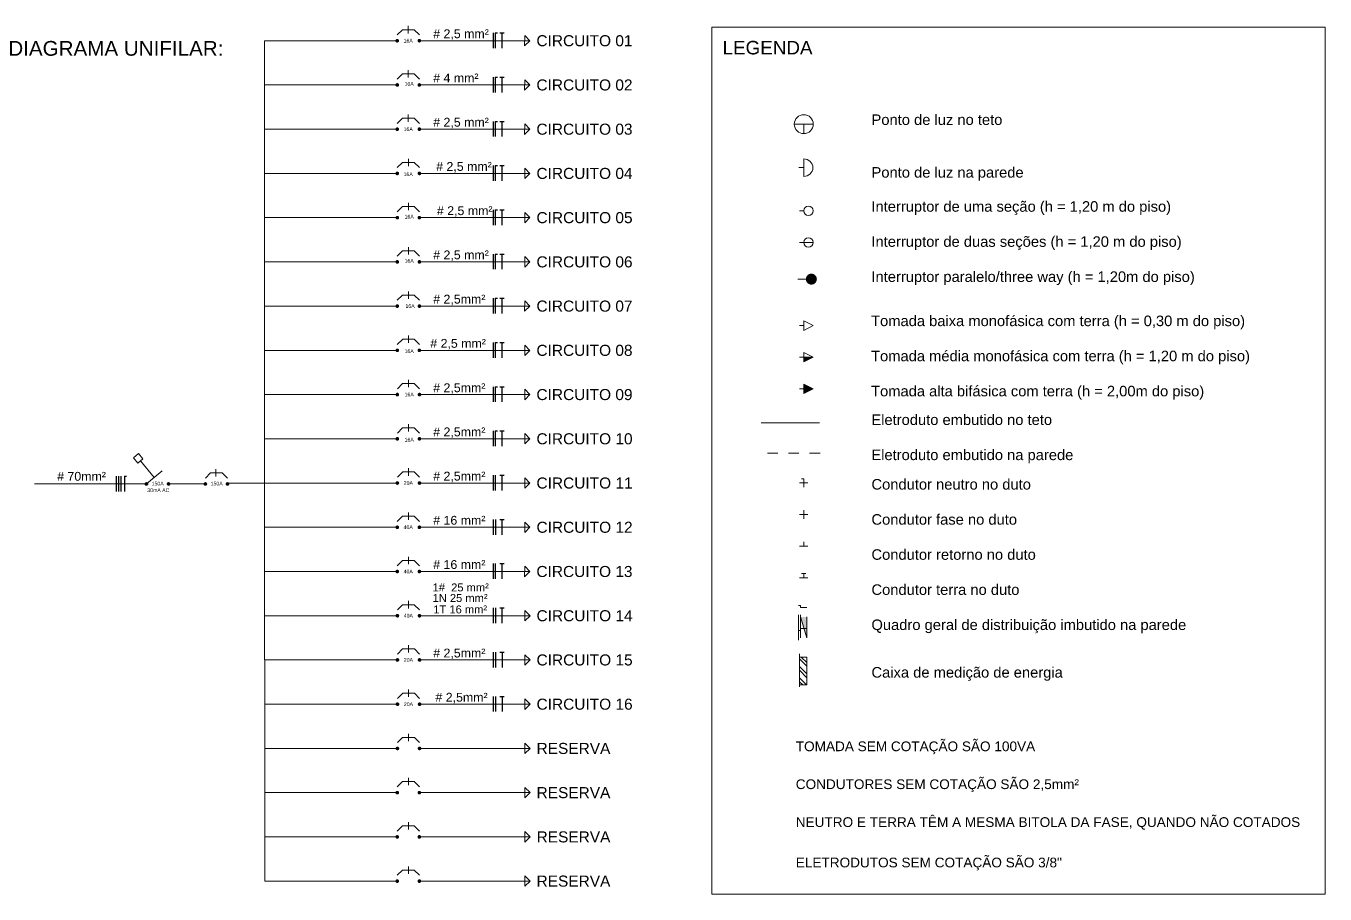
# Model space of a CAD drawing. Header units: millimetres. Extents: x 2082 to 2109.3, y 1288.2 to 1299.8.
# Drawn here: x 2096.99 to 2109.33, y 1289.94 to 1298.18 of the extents above; entities that cross this region are included whole.
import ezdxf

# ---------------------------------------------------------------- set-up
doc = ezdxf.new("R2010")
doc.units = ezdxf.units.MM
doc.header["$LTSCALE"] = 0.009
doc.linetypes.add('Parede', pattern=[30, 12, -18])
doc.layers.get('0').update_dxf_attribs({"color": 255, "lineweight": 5})
doc.layers.add('FiaçãoUnifilar', color=30, linetype='Continuous', lineweight=30)
doc.layers.add('Legenda', color=253, linetype='Continuous')
doc.styles.add('ROMANC', font='Arial')
doc.styles.get("Standard").update_dxf_attribs({"font": 'Arial'})

msp = doc.modelspace()

# ---------------------------------------------------------------- hatches: boundary and pattern name
at = {"layer": 'Legenda', "lineweight": 0}
for points in [[(2104.501677, 1295.775537), (2104.501146, 1295.782961), (2104.499564, 1295.790234), (2104.496963, 1295.797208), (2104.493395, 1295.803741), (2104.488935, 1295.809699), (2104.483672, 1295.814962), (2104.477713, 1295.819423), (2104.471181, 1295.82299), (2104.464207, 1295.825591), (2104.456934, 1295.827173), (2104.449509, 1295.827704), (2104.442085, 1295.827173), (2104.434812, 1295.825591), (2104.427838, 1295.82299), (2104.421306, 1295.819423), (2104.415347, 1295.814962), (2104.410084, 1295.809699), (2104.405624, 1295.803741), (2104.402056, 1295.797208), (2104.399455, 1295.790234), (2104.397873, 1295.782961), (2104.397342, 1295.775537), (2104.397873, 1295.768113), (2104.399455, 1295.76084), (2104.402056, 1295.753866), (2104.405624, 1295.747333), (2104.410084, 1295.741374), (2104.415347, 1295.736111), (2104.421306, 1295.731651), (2104.427838, 1295.728084), (2104.434812, 1295.725483), (2104.442085, 1295.7239), (2104.449509, 1295.723369), (2104.456934, 1295.7239), (2104.464207, 1295.725483), (2104.471181, 1295.728084), (2104.477713, 1295.731651), (2104.483672, 1295.736111), (2104.488935, 1295.741374), (2104.493395, 1295.747333), (2104.496963, 1295.753866), (2104.499564, 1295.76084), (2104.501146, 1295.768113)], [(2104.467006, 1295.034221), (2104.377006, 1295.034221), (2104.377006, 1294.989221)], [(2104.377006, 1294.734221), (2104.467006, 1294.734221), (2104.377006, 1294.779221)], [(2104.377006, 1294.734221), (2104.377006, 1294.689221), (2104.467006, 1294.734221)], [(2104.406695, 1292.567966), (2104.347319, 1292.567966), (2104.406695, 1292.367966)]]:
    msp.add_hatch(color=7, dxfattribs=at).paths.add_polyline_path(points)

# ---------------------------------------------------------------- linework, layer by layer
at = {"linetype": 'Continuous'}
for p, q in [((2100.516404, 1298.094462), (2100.565986, 1298.143875)), ((2100.677259, 1298.14431), (2100.565986, 1298.14431)), ((2100.621623, 1298.14431), (2100.621623, 1298.17931)), ((2100.621623, 1298.14431), (2100.621623, 1298.10931)), ((2100.726404, 1298.094462), (2100.677259, 1298.14431)), ((2099.256404, 1298.03931), (2099.256404, 1297.61931)), ((2099.256404, 1298.03931), (2099.606404, 1298.03931)), ((2100.34305, 1298.03931), (2099.606404, 1298.03931)), ((2100.516404, 1298.03931), (2100.166404, 1298.03931)), ((2100.726404, 1298.03931), (2101.426404, 1298.03931)), ((2101.426404, 1298.03931), (2101.776404, 1298.03931)), ((2101.726539, 1297.990183), (2101.727276, 1298.089175)), ((2101.776404, 1298.03931), (2101.726539, 1297.990183)), ((2101.776404, 1298.03931), (2101.727276, 1298.089175)), ((2100.621749, 1297.72431), (2100.621749, 1297.75931)), ((2099.256531, 1297.61931), (2099.256531, 1297.19931)), ((2099.256531, 1297.61931), (2100.166531, 1297.61931)), ((2100.516531, 1297.61931), (2100.166531, 1297.61931)), ((2100.516531, 1297.674462), (2100.566113, 1297.723875)), ((2100.677386, 1297.72431), (2100.566113, 1297.72431)), ((2100.621749, 1297.72431), (2100.621749, 1297.68931)), ((2100.726531, 1297.674462), (2100.677386, 1297.72431)), ((2100.726531, 1297.61931), (2101.426531, 1297.61931)), ((2101.426531, 1297.61931), (2101.776531, 1297.61931)), ((2101.726666, 1297.570183), (2101.727403, 1297.669175)), ((2101.776531, 1297.61931), (2101.726666, 1297.570183)), ((2101.776531, 1297.61931), (2101.727403, 1297.669175)), ((2100.516531, 1297.254462), (2100.566113, 1297.303875)), ((2100.677386, 1297.30431), (2100.566113, 1297.30431)), ((2100.621749, 1297.30431), (2100.621749, 1297.33931)), ((2100.621749, 1297.30431), (2100.621749, 1297.26931)), ((2100.726531, 1297.254462), (2100.677386, 1297.30431)), ((2101.726666, 1297.150183), (2101.727403, 1297.249175)), ((2101.776531, 1297.19931), (2101.727403, 1297.249175)), ((2099.256531, 1297.19931), (2100.166531, 1297.19931)), ((2099.256657, 1297.19931), (2099.256657, 1296.77931)), ((2100.516531, 1297.19931), (2100.166531, 1297.19931)), ((2100.726531, 1297.19931), (2101.426531, 1297.19931)), ((2101.426531, 1297.19931), (2101.776531, 1297.19931)), ((2101.776531, 1297.19931), (2101.726666, 1297.150183)), ((2100.516784, 1296.834462), (2100.566366, 1296.883875)), ((2100.677639, 1296.88431), (2100.566366, 1296.88431)), ((2100.622003, 1296.88431), (2100.622003, 1296.91931)), ((2100.622003, 1296.88431), (2100.622003, 1296.84931)), ((2100.726784, 1296.834462), (2100.677639, 1296.88431)), ((2099.256784, 1296.77931), (2099.256784, 1296.35931)), ((2099.256784, 1296.77931), (2100.166784, 1296.77931)), ((2100.516784, 1296.77931), (2100.166784, 1296.77931)), ((2100.726784, 1296.77931), (2101.426784, 1296.77931)), ((2101.426784, 1296.77931), (2101.776784, 1296.77931)), ((2101.726919, 1296.730183), (2101.727656, 1296.829175)), ((2101.776784, 1296.77931), (2101.726919, 1296.730183)), ((2101.776784, 1296.77931), (2101.727656, 1296.829175)), ((2100.51691, 1296.414462), (2100.566493, 1296.463875)), ((2100.677766, 1296.46431), (2100.566493, 1296.46431)), ((2100.622129, 1296.46431), (2100.622129, 1296.49931)), ((2100.622129, 1296.46431), (2100.622129, 1296.42931)), ((2100.72691, 1296.414462), (2100.677766, 1296.46431)), ((2101.727046, 1296.310183), (2101.727783, 1296.409175)), ((2101.77691, 1296.35931), (2101.727783, 1296.409175)), ((2099.25691, 1296.35931), (2099.25691, 1295.93931)), ((2099.25691, 1296.35931), (2100.24505, 1296.35931)), ((2100.51691, 1296.35931), (2100.16691, 1296.35931)), ((2100.72691, 1296.35931), (2101.42691, 1296.35931)), ((2101.42691, 1296.35931), (2101.77691, 1296.35931)), ((2101.77691, 1296.35931), (2101.727046, 1296.310183)), ((2100.51691, 1295.994462), (2100.566493, 1296.043875)), ((2100.677766, 1296.04431), (2100.566493, 1296.04431)), ((2100.622129, 1296.04431), (2100.622129, 1296.07931)), ((2100.622129, 1296.04431), (2100.622129, 1296.00931)), ((2100.72691, 1295.994462), (2100.677766, 1296.04431)), ((2099.256404, 1295.93931), (2099.256404, 1295.51931)), ((2099.25691, 1295.93931), (2100.16691, 1295.93931)), ((2100.51691, 1295.93931), (2100.16691, 1295.93931)), ((2100.72691, 1295.93931), (2101.42691, 1295.93931)), ((2101.42691, 1295.93931), (2101.77691, 1295.93931)), ((2101.727046, 1295.890183), (2101.727783, 1295.989175)), ((2101.77691, 1295.93931), (2101.727046, 1295.890183)), ((2101.77691, 1295.93931), (2101.727783, 1295.989175)), ((2100.622129, 1295.62431), (2100.622129, 1295.65931)), ((2099.256531, 1295.51931), (2099.256531, 1295.09931)), ((2099.25691, 1295.51931), (2100.23105, 1295.51931)), ((2100.51691, 1295.51931), (2100.16691, 1295.51931)), ((2100.51691, 1295.574462), (2100.566493, 1295.623875)), ((2100.677766, 1295.62431), (2100.566493, 1295.62431)), ((2100.622129, 1295.62431), (2100.622129, 1295.58931)), ((2100.72691, 1295.574462), (2100.677766, 1295.62431)), ((2100.72691, 1295.51931), (2101.42691, 1295.51931)), ((2101.426531, 1295.51931), (2101.776531, 1295.51931)), ((2101.726666, 1295.470183), (2101.727403, 1295.569175)), ((2101.776531, 1295.51931), (2101.726666, 1295.470183)), ((2101.776531, 1295.51931), (2101.727403, 1295.569175)), ((2100.51691, 1295.154462), (2100.566493, 1295.203875)), ((2100.677766, 1295.20431), (2100.566493, 1295.20431)), ((2100.622129, 1295.20431), (2100.622129, 1295.23931)), ((2100.622129, 1295.20431), (2100.622129, 1295.16931)), ((2100.72691, 1295.154462), (2100.677766, 1295.20431)), ((2101.726793, 1295.050183), (2101.727529, 1295.149175)), ((2101.776657, 1295.09931), (2101.727529, 1295.149175)), ((2099.256657, 1295.09931), (2099.256657, 1294.67931)), ((2099.25691, 1295.09931), (2099.60691, 1295.09931)), ((2099.25691, 1295.09931), (2100.23105, 1295.09931)), ((2100.51691, 1295.09931), (2100.16691, 1295.09931)), ((2100.72691, 1295.09931), (2101.42691, 1295.09931)), ((2101.426657, 1295.09931), (2101.776657, 1295.09931)), ((2101.776657, 1295.09931), (2101.726793, 1295.050183)), ((2100.517417, 1294.734462), (2100.566999, 1294.783875)), ((2100.678272, 1294.78431), (2100.566999, 1294.78431)), ((2100.622636, 1294.78431), (2100.622636, 1294.81931)), ((2100.622636, 1294.78431), (2100.622636, 1294.74931)), ((2100.727417, 1294.734462), (2100.678272, 1294.78431)), ((2099.256784, 1294.67931), (2099.256784, 1294.25931)), ((2099.25691, 1294.67931), (2099.60691, 1294.67931)), ((2099.257417, 1294.67931), (2100.231556, 1294.67931)), ((2100.517417, 1294.67931), (2100.167417, 1294.67931)), ((2100.727417, 1294.67931), (2101.427417, 1294.67931)), ((2101.426657, 1294.67931), (2101.776657, 1294.67931)), ((2101.726793, 1294.630183), (2101.727529, 1294.729175)), ((2101.776657, 1294.67931), (2101.726793, 1294.630183)), ((2101.776657, 1294.67931), (2101.727529, 1294.729175)), ((2100.517417, 1294.314462), (2100.566999, 1294.363875)), ((2100.678272, 1294.36431), (2100.566999, 1294.36431)), ((2100.622636, 1294.36431), (2100.622636, 1294.39931)), ((2100.622636, 1294.36431), (2100.622636, 1294.32931)), ((2100.727417, 1294.314462), (2100.678272, 1294.36431)), ((2101.727046, 1294.210183), (2101.727783, 1294.309175)), ((2101.77691, 1294.25931), (2101.727783, 1294.309175)), ((2099.25691, 1294.25931), (2099.25691, 1293.83931)), ((2099.25691, 1294.25931), (2099.60691, 1294.25931)), ((2099.257417, 1294.25931), (2100.231556, 1294.25931)), ((2100.517417, 1294.25931), (2100.167417, 1294.25931)), ((2100.727417, 1294.25931), (2101.427417, 1294.25931)), ((2101.42691, 1294.25931), (2101.77691, 1294.25931)), ((2101.77691, 1294.25931), (2101.727046, 1294.210183)), ((2098.694512, 1293.885712), (2098.744094, 1293.935125)), ((2098.855367, 1293.93556), (2098.744094, 1293.93556)), ((2098.793651, 1293.93556), (2098.793651, 1293.97056)), ((2098.793651, 1293.93556), (2098.793651, 1293.90056)), ((2098.904512, 1293.885712), (2098.855367, 1293.93556)), ((2100.517923, 1293.894462), (2100.567506, 1293.943875)), ((2100.678779, 1293.94431), (2100.567506, 1293.94431)), ((2100.623142, 1293.94431), (2100.623142, 1293.97931)), ((2100.623142, 1293.94431), (2100.623142, 1293.90931)), ((2100.727923, 1293.894462), (2100.678779, 1293.94431)), ((2098.134512, 1293.83056), (2097.071651, 1293.83056)), ((2098.694512, 1293.83056), (2098.344512, 1293.83056)), ((2098.904512, 1293.83931), (2099.32105, 1293.83931)), ((2099.257037, 1293.83931), (2099.257037, 1293.41931)), ((2099.607037, 1293.83931), (2099.257037, 1293.83931)), ((2099.257923, 1293.83931), (2100.232063, 1293.83931)), ((2100.517923, 1293.83931), (2100.167923, 1293.83931)), ((2100.727923, 1293.83931), (2101.427923, 1293.83931)), ((2101.427037, 1293.83931), (2101.777037, 1293.83931)), ((2101.727172, 1293.790183), (2101.727909, 1293.889175)), ((2101.777037, 1293.83931), (2101.727172, 1293.790183)), ((2101.777037, 1293.83931), (2101.727909, 1293.889175)), ((2100.622129, 1293.52431), (2100.622129, 1293.55931)), ((2099.256404, 1293.41931), (2099.606404, 1293.41931)), ((2099.25691, 1293.41931), (2100.23105, 1293.41931)), ((2099.257164, 1293.41931), (2099.257164, 1292.99931)), ((2100.51691, 1293.41931), (2100.16691, 1293.41931)), ((2100.51691, 1293.474462), (2100.566493, 1293.523875)), ((2100.677766, 1293.52431), (2100.566493, 1293.52431)), ((2100.622129, 1293.52431), (2100.622129, 1293.48931)), ((2100.72691, 1293.474462), (2100.677766, 1293.52431)), ((2100.72691, 1293.41931), (2101.42691, 1293.41931)), ((2101.427164, 1293.41931), (2101.777164, 1293.41931)), ((2101.727299, 1293.370183), (2101.728036, 1293.469175)), ((2101.777164, 1293.41931), (2101.727299, 1293.370183)), ((2101.777164, 1293.41931), (2101.728036, 1293.469175)), ((2100.51691, 1293.054462), (2100.566493, 1293.103875)), ((2100.677766, 1293.10431), (2100.566493, 1293.10431)), ((2100.622129, 1293.10431), (2100.622129, 1293.13931)), ((2100.622129, 1293.10431), (2100.622129, 1293.06931)), ((2100.72691, 1293.054462), (2100.677766, 1293.10431)), ((2101.726539, 1292.950183), (2101.727276, 1293.049175)), ((2101.776404, 1292.99931), (2101.727276, 1293.049175)), ((2099.256404, 1292.99931), (2099.606404, 1292.99931)), ((2099.25691, 1292.99931), (2100.23105, 1292.99931)), ((2099.25729, 1292.99931), (2099.25729, 1292.57931)), ((2100.51691, 1292.99931), (2100.16691, 1292.99931)), ((2100.72691, 1292.99931), (2101.42691, 1292.99931)), ((2101.426404, 1292.99931), (2101.776404, 1292.99931)), ((2101.776404, 1292.99931), (2101.726539, 1292.950183)), ((2100.517923, 1292.634462), (2100.567506, 1292.683875)), ((2100.678779, 1292.68431), (2100.567506, 1292.68431)), ((2100.623142, 1292.68431), (2100.623142, 1292.71931)), ((2100.623142, 1292.68431), (2100.623142, 1292.64931)), ((2100.727923, 1292.634462), (2100.678779, 1292.68431)), ((2099.257417, 1292.57931), (2099.257417, 1292.15931)), ((2099.257417, 1292.57931), (2099.607417, 1292.57931)), ((2099.257923, 1292.57931), (2100.232063, 1292.57931)), ((2100.517923, 1292.57931), (2100.167923, 1292.57931)), ((2100.727923, 1292.57931), (2101.427923, 1292.57931)), ((2101.427417, 1292.57931), (2101.777417, 1292.57931)), ((2101.727552, 1292.530183), (2101.728289, 1292.629175)), ((2101.777417, 1292.57931), (2101.727552, 1292.530183)), ((2101.777417, 1292.57931), (2101.728289, 1292.629175)), ((2100.51843, 1292.214462), (2100.568012, 1292.263875)), ((2100.679285, 1292.26431), (2100.568012, 1292.26431)), ((2100.623649, 1292.26431), (2100.623649, 1292.29931)), ((2100.623649, 1292.26431), (2100.623649, 1292.22931)), ((2100.72843, 1292.214462), (2100.679285, 1292.26431)), ((2101.727679, 1292.110183), (2101.728416, 1292.209175)), ((2101.777543, 1292.15931), (2101.728416, 1292.209175)), ((2099.256404, 1292.15931), (2099.606404, 1292.15931)), ((2099.257543, 1292.15931), (2099.257543, 1291.73931)), ((2099.25843, 1292.15931), (2100.232569, 1292.15931)), ((2100.51843, 1292.15931), (2100.16843, 1292.15931)), ((2100.72843, 1292.15931), (2101.42843, 1292.15931)), ((2101.427543, 1292.15931), (2101.777543, 1292.15931)), ((2101.777543, 1292.15931), (2101.727679, 1292.110183)), ((2100.518936, 1291.794462), (2100.568518, 1291.843875)), ((2100.679791, 1291.84431), (2100.568518, 1291.84431)), ((2100.624155, 1291.84431), (2100.624155, 1291.87931)), ((2100.624155, 1291.84431), (2100.624155, 1291.80931)), ((2100.728936, 1291.794462), (2100.679791, 1291.84431)), ((2099.25767, 1291.73931), (2099.25767, 1291.31931)), ((2099.25767, 1291.73931), (2099.60767, 1291.73931)), ((2099.258936, 1291.73931), (2100.233075, 1291.73931)), ((2100.518936, 1291.73931), (2100.168936, 1291.73931)), ((2100.728936, 1291.73931), (2101.428936, 1291.73931)), ((2101.42767, 1291.73931), (2101.77767, 1291.73931)), ((2101.727805, 1291.690183), (2101.728542, 1291.789175)), ((2101.77767, 1291.73931), (2101.727805, 1291.690183)), ((2101.77767, 1291.73931), (2101.728542, 1291.789175)), ((2100.623522, 1291.42431), (2100.623522, 1291.45931)), ((2100.518303, 1291.374462), (2100.567885, 1291.423875)), ((2100.679158, 1291.42431), (2100.567885, 1291.42431)), ((2100.623522, 1291.42431), (2100.623522, 1291.38931)), ((2100.728303, 1291.374462), (2100.679158, 1291.42431)), ((2101.727932, 1291.270183), (2101.728669, 1291.369175)), ((2101.777797, 1291.31931), (2101.728669, 1291.369175)), ((2099.256404, 1291.31931), (2099.606404, 1291.31931)), ((2099.257797, 1291.31931), (2099.257797, 1290.89931)), ((2099.258303, 1291.31931), (2100.232442, 1291.31931)), ((2100.518303, 1291.31931), (2100.168303, 1291.31931)), ((2100.728303, 1291.31931), (2101.428303, 1291.31931)), ((2101.427797, 1291.31931), (2101.777797, 1291.31931)), ((2101.777797, 1291.31931), (2101.727932, 1291.270183)), ((2100.516404, 1290.954462), (2100.565986, 1291.003875)), ((2100.677259, 1291.00431), (2100.565986, 1291.00431)), ((2100.623522, 1291.00431), (2100.623522, 1291.03931)), ((2100.623522, 1291.00431), (2100.623522, 1290.96931)), ((2100.726404, 1290.954462), (2100.677259, 1291.00431)), ((2099.256404, 1290.89931), (2100.166404, 1290.89931)), ((2099.257923, 1290.89931), (2099.257923, 1290.47931)), ((2100.516404, 1290.89931), (2100.166404, 1290.89931)), ((2100.726404, 1290.89931), (2101.426404, 1290.89931)), ((2101.427797, 1290.89931), (2101.777797, 1290.89931)), ((2101.727932, 1290.850183), (2101.728669, 1290.949175)), ((2101.777797, 1290.89931), (2101.727932, 1290.850183)), ((2101.777797, 1290.89931), (2101.728669, 1290.949175)), ((2100.516404, 1290.534462), (2100.565986, 1290.583875)), ((2100.677259, 1290.58431), (2100.565986, 1290.58431)), ((2100.623522, 1290.58431), (2100.623522, 1290.61931)), ((2100.623522, 1290.58431), (2100.623522, 1290.54931)), ((2100.726404, 1290.534462), (2100.677259, 1290.58431)), ((2099.256404, 1290.47931), (2100.166404, 1290.47931)), ((2099.25805, 1290.47931), (2099.25805, 1290.05931)), ((2100.516404, 1290.47931), (2100.166404, 1290.47931)), ((2100.726404, 1290.47931), (2101.426404, 1290.47931)), ((2101.42805, 1290.47931), (2101.77805, 1290.47931)), ((2101.728185, 1290.430183), (2101.728922, 1290.529175)), ((2101.77805, 1290.47931), (2101.728185, 1290.430183)), ((2101.77805, 1290.47931), (2101.728922, 1290.529175)), ((2100.516404, 1290.114462), (2100.565986, 1290.163875)), ((2100.677259, 1290.16431), (2100.565986, 1290.16431)), ((2100.623522, 1290.16431), (2100.623522, 1290.19931)), ((2100.623522, 1290.16431), (2100.623522, 1290.12931)), ((2100.726404, 1290.114462), (2100.677259, 1290.16431)), ((2101.727932, 1290.010183), (2101.728669, 1290.109175)), ((2101.777797, 1290.05931), (2101.728669, 1290.109175)), ((2099.258176, 1290.05931), (2100.32905, 1290.05931)), ((2100.516404, 1290.05931), (2100.166404, 1290.05931)), ((2100.726404, 1290.05931), (2101.426404, 1290.05931)), ((2101.427797, 1290.05931), (2101.777797, 1290.05931)), ((2101.777797, 1290.05931), (2101.727932, 1290.010183))]:
    msp.add_line(p, q, dxfattribs=at)
for p, q in [((2098.208687, 1293.892443), (2098.077259, 1294.049978)), ((2098.134512, 1293.83056), (2098.282863, 1293.954327))]:
    msp.add_line(p, q)
at = {"color": 7, "lineweight": 0, "flags": 128}
msp.add_lwpolyline([(2103.50405, 1298.168315), (2109.327703, 1298.168315), (2109.327703, 1289.936855), (2103.50405, 1289.936855)], close=True, dxfattribs=at)
at = {"linetype": 'Continuous', "const_width": 0.017325}
for points in [[(2100.507741, 1298.03931, 1), (2100.525066, 1298.03931, 1)], [(2100.717741, 1298.03931, 1), (2100.735066, 1298.03931, 1)], [(2100.507868, 1297.61931, 1), (2100.525193, 1297.61931, 1)], [(2100.717868, 1297.61931, 1), (2100.735193, 1297.61931, 1)], [(2100.507868, 1297.19931, 1), (2100.525193, 1297.19931, 1)], [(2100.717868, 1297.19931, 1), (2100.735193, 1297.19931, 1)], [(2100.508121, 1296.77931, 1), (2100.525446, 1296.77931, 1)], [(2100.718121, 1296.77931, 1), (2100.735446, 1296.77931, 1)], [(2100.508248, 1296.35931, 1), (2100.525573, 1296.35931, 1)], [(2100.718248, 1296.35931, 1), (2100.735573, 1296.35931, 1)], [(2100.508248, 1295.93931, 1), (2100.525573, 1295.93931, 1)], [(2100.718248, 1295.93931, 1), (2100.735573, 1295.93931, 1)], [(2100.508248, 1295.51931, 1), (2100.525573, 1295.51931, 1)], [(2100.718248, 1295.51931, 1), (2100.735573, 1295.51931, 1)], [(2100.508248, 1295.09931, 1), (2100.525573, 1295.09931, 1)], [(2100.718248, 1295.09931, 1), (2100.735573, 1295.09931, 1)], [(2100.508754, 1294.67931, 1), (2100.526079, 1294.67931, 1)], [(2100.718754, 1294.67931, 1), (2100.736079, 1294.67931, 1)], [(2100.508754, 1294.25931, 1), (2100.526079, 1294.25931, 1)], [(2100.718754, 1294.25931, 1), (2100.736079, 1294.25931, 1)], [(2098.125849, 1293.83056, 1), (2098.143174, 1293.83056, 1)], [(2098.335849, 1293.83056, 1), (2098.353174, 1293.83056, 1)], [(2098.685849, 1293.83056, 1), (2098.703174, 1293.83056, 1)], [(2098.895849, 1293.83056, 1), (2098.913174, 1293.83056, 1)], [(2100.509261, 1293.83931, 1), (2100.526586, 1293.83931, 1)], [(2100.719261, 1293.83931, 1), (2100.736586, 1293.83931, 1)], [(2100.508248, 1293.41931, 1), (2100.525573, 1293.41931, 1)], [(2100.718248, 1293.41931, 1), (2100.735573, 1293.41931, 1)], [(2100.508248, 1292.99931, 1), (2100.525573, 1292.99931, 1)], [(2100.718248, 1292.99931, 1), (2100.735573, 1292.99931, 1)], [(2100.509261, 1292.57931, 1), (2100.526586, 1292.57931, 1)], [(2100.719261, 1292.57931, 1), (2100.736586, 1292.57931, 1)], [(2100.509767, 1292.15931, 1), (2100.527092, 1292.15931, 1)], [(2100.719767, 1292.15931, 1), (2100.737092, 1292.15931, 1)], [(2100.510273, 1291.73931, 1), (2100.527598, 1291.73931, 1)], [(2100.720273, 1291.73931, 1), (2100.737598, 1291.73931, 1)], [(2100.50964, 1291.31931, 1), (2100.526965, 1291.31931, 1)], [(2100.71964, 1291.31931, 1), (2100.736965, 1291.31931, 1)], [(2100.507741, 1290.89931, 1), (2100.525066, 1290.89931, 1)], [(2100.717741, 1290.89931, 1), (2100.735066, 1290.89931, 1)], [(2100.507741, 1290.47931, 1), (2100.525066, 1290.47931, 1)], [(2100.717741, 1290.47931, 1), (2100.735066, 1290.47931, 1)], [(2100.507741, 1290.05931, 1), (2100.525066, 1290.05931, 1)], [(2100.717741, 1290.05931, 1), (2100.735066, 1290.05931, 1)]]:
    msp.add_lwpolyline(points, format="xyb", close=True, dxfattribs=at)
at = {"flags": 128}
msp.add_lwpolyline([(2098.052534, 1294.029351), (2098.101985, 1294.070606), (2098.060729, 1294.120057), (2098.011279, 1294.078801)], close=True, dxfattribs=at)
at = {"layer": 'FiaçãoUnifilar', "linetype": 'Continuous'}
for p, q in [((2101.426404, 1298.113785), (2101.426404, 1297.968989)), ((2101.447404, 1298.113785), (2101.447404, 1298.03931)), ((2101.447404, 1298.113785), (2101.468404, 1298.113785)), ((2101.489404, 1298.113785), (2101.531404, 1298.113785)), ((2101.510404, 1298.113785), (2101.510404, 1298.03931)), ((2101.447404, 1298.03931), (2101.447404, 1297.968989)), ((2101.510404, 1298.03931), (2101.510404, 1297.968989)), ((2101.426531, 1297.693785), (2101.426531, 1297.548989)), ((2101.447531, 1297.693785), (2101.447531, 1297.61931)), ((2101.447531, 1297.693785), (2101.468531, 1297.693785)), ((2101.447531, 1297.61931), (2101.447531, 1297.548989)), ((2101.489531, 1297.693785), (2101.531531, 1297.693785)), ((2101.510531, 1297.693785), (2101.510531, 1297.61931)), ((2101.510531, 1297.61931), (2101.510531, 1297.548989)), ((2101.426531, 1297.273785), (2101.426531, 1297.128989)), ((2101.447531, 1297.273785), (2101.447531, 1297.19931)), ((2101.447531, 1297.273785), (2101.468531, 1297.273785)), ((2101.489531, 1297.273785), (2101.531531, 1297.273785)), ((2101.510531, 1297.273785), (2101.510531, 1297.19931)), ((2101.447531, 1297.19931), (2101.447531, 1297.128989)), ((2101.510531, 1297.19931), (2101.510531, 1297.128989)), ((2101.426784, 1296.853785), (2101.426784, 1296.708989)), ((2101.447784, 1296.853785), (2101.447784, 1296.77931)), ((2101.447784, 1296.853785), (2101.468784, 1296.853785)), ((2101.447784, 1296.77931), (2101.447784, 1296.708989)), ((2101.489784, 1296.853785), (2101.531784, 1296.853785)), ((2101.510784, 1296.853785), (2101.510784, 1296.77931)), ((2101.510784, 1296.77931), (2101.510784, 1296.708989)), ((2101.42691, 1296.433785), (2101.42691, 1296.288989)), ((2101.44791, 1296.433785), (2101.44791, 1296.35931)), ((2101.44791, 1296.433785), (2101.46891, 1296.433785)), ((2101.48991, 1296.433785), (2101.53191, 1296.433785)), ((2101.51091, 1296.433785), (2101.51091, 1296.35931)), ((2101.44791, 1296.35931), (2101.44791, 1296.288989)), ((2101.51091, 1296.35931), (2101.51091, 1296.288989)), ((2101.42691, 1296.013785), (2101.42691, 1295.868989)), ((2101.44791, 1296.013785), (2101.44791, 1295.93931)), ((2101.44791, 1296.013785), (2101.46891, 1296.013785)), ((2101.48991, 1296.013785), (2101.53191, 1296.013785)), ((2101.51091, 1296.013785), (2101.51091, 1295.93931)), ((2101.44791, 1295.93931), (2101.44791, 1295.868989)), ((2101.51091, 1295.93931), (2101.51091, 1295.868989)), ((2101.426531, 1295.593785), (2101.426531, 1295.448989)), ((2101.447531, 1295.593785), (2101.447531, 1295.51931)), ((2101.447531, 1295.593785), (2101.468531, 1295.593785)), ((2101.447531, 1295.51931), (2101.447531, 1295.448989)), ((2101.489531, 1295.593785), (2101.531531, 1295.593785)), ((2101.510531, 1295.593785), (2101.510531, 1295.51931)), ((2101.510531, 1295.51931), (2101.510531, 1295.448989)), ((2101.426657, 1295.173785), (2101.426657, 1295.028989)), ((2101.447657, 1295.173785), (2101.447657, 1295.09931)), ((2101.447657, 1295.173785), (2101.468657, 1295.173785)), ((2101.489657, 1295.173785), (2101.531657, 1295.173785)), ((2101.510657, 1295.173785), (2101.510657, 1295.09931)), ((2101.447657, 1295.09931), (2101.447657, 1295.028989)), ((2101.510657, 1295.09931), (2101.510657, 1295.028989)), ((2101.426657, 1294.753785), (2101.426657, 1294.608989)), ((2101.447657, 1294.753785), (2101.447657, 1294.67931)), ((2101.447657, 1294.753785), (2101.468657, 1294.753785)), ((2101.447657, 1294.67931), (2101.447657, 1294.608989)), ((2101.489657, 1294.753785), (2101.531657, 1294.753785)), ((2101.510657, 1294.753785), (2101.510657, 1294.67931)), ((2101.510657, 1294.67931), (2101.510657, 1294.608989)), ((2101.42691, 1294.333785), (2101.42691, 1294.188989)), ((2101.44791, 1294.333785), (2101.44791, 1294.25931)), ((2101.44791, 1294.333785), (2101.46891, 1294.333785)), ((2101.48991, 1294.333785), (2101.53191, 1294.333785)), ((2101.51091, 1294.333785), (2101.51091, 1294.25931)), ((2101.44791, 1294.25931), (2101.44791, 1294.188989)), ((2101.51091, 1294.25931), (2101.51091, 1294.188989)), ((2101.42691, 1293.913785), (2101.42691, 1293.768989)), ((2101.44791, 1293.913785), (2101.44791, 1293.83931)), ((2101.48991, 1293.913785), (2101.53191, 1293.913785)), ((2101.51091, 1293.913785), (2101.51091, 1293.83931)), ((2097.848651, 1293.905035), (2097.848651, 1293.760239)), ((2097.869651, 1293.905035), (2097.869651, 1293.760239)), ((2097.890651, 1293.905035), (2097.890651, 1293.83056)), ((2097.890651, 1293.83056), (2097.890651, 1293.760239)), ((2097.925651, 1293.905035), (2097.946651, 1293.905035)), ((2097.925651, 1293.905035), (2097.925651, 1293.83056)), ((2097.925651, 1293.83056), (2097.925651, 1293.760239)), ((2101.44791, 1293.83931), (2101.44791, 1293.768989)), ((2101.51091, 1293.83931), (2101.51091, 1293.768989)), ((2101.427164, 1293.493785), (2101.427164, 1293.348989)), ((2101.448164, 1293.493785), (2101.448164, 1293.41931)), ((2101.448164, 1293.41931), (2101.448164, 1293.348989)), ((2101.490164, 1293.493785), (2101.532164, 1293.493785)), ((2101.511164, 1293.493785), (2101.511164, 1293.41931)), ((2101.511164, 1293.41931), (2101.511164, 1293.348989)), ((2101.426404, 1293.073785), (2101.426404, 1292.928989)), ((2101.447404, 1293.073785), (2101.447404, 1292.99931)), ((2101.489404, 1293.073785), (2101.531404, 1293.073785)), ((2101.510404, 1293.073785), (2101.510404, 1292.99931)), ((2101.447404, 1292.99931), (2101.447404, 1292.928989)), ((2101.510404, 1292.99931), (2101.510404, 1292.928989)), ((2101.427417, 1292.653785), (2101.427417, 1292.508989)), ((2101.448417, 1292.653785), (2101.448417, 1292.57931)), ((2101.448417, 1292.57931), (2101.448417, 1292.508989)), ((2101.490417, 1292.653785), (2101.532417, 1292.653785)), ((2101.511417, 1292.653785), (2101.511417, 1292.57931)), ((2101.511417, 1292.57931), (2101.511417, 1292.508989)), ((2101.427543, 1292.233785), (2101.427543, 1292.088989)), ((2101.448543, 1292.233785), (2101.448543, 1292.15931)), ((2101.490543, 1292.233785), (2101.532543, 1292.233785)), ((2101.511543, 1292.233785), (2101.511543, 1292.15931)), ((2101.448543, 1292.15931), (2101.448543, 1292.088989)), ((2101.511543, 1292.15931), (2101.511543, 1292.088989)), ((2101.42767, 1291.813785), (2101.42767, 1291.668989)), ((2101.44867, 1291.813785), (2101.44867, 1291.73931)), ((2101.49067, 1291.813785), (2101.53267, 1291.813785)), ((2101.51167, 1291.813785), (2101.51167, 1291.73931)), ((2101.44867, 1291.73931), (2101.44867, 1291.668989)), ((2101.51167, 1291.73931), (2101.51167, 1291.668989))]:
    msp.add_line(p, q, dxfattribs=at)
at = {"layer": 'Legenda', "color": 7, "lineweight": 0}
for p, q in [((2104.287006, 1297.247018), (2104.467337, 1297.247018)), ((2104.37723, 1296.916983), (2104.376782, 1296.751459)), ((2104.377006, 1296.834221), (2104.329404, 1296.834221)), ((2104.377006, 1296.424221), (2104.337006, 1296.424221)), ((2104.377006, 1296.124221), (2104.337006, 1296.124221)), ((2104.377006, 1296.124221), (2104.467006, 1296.124221)), ((2104.397344, 1295.776011), (2104.319684, 1295.776011)), ((2104.377006, 1295.334221), (2104.337006, 1295.334221)), ((2104.377006, 1295.379221), (2104.467006, 1295.334221)), ((2104.377006, 1295.379221), (2104.377006, 1295.289221)), ((2104.377006, 1295.289221), (2104.467006, 1295.334221)), ((2104.467006, 1295.034221), (2104.337006, 1295.034221)), ((2104.377006, 1295.079221), (2104.377006, 1294.989221)), ((2104.377006, 1295.079221), (2104.467006, 1295.034221)), ((2104.377006, 1294.989221), (2104.467006, 1295.034221)), ((2104.377006, 1294.779221), (2104.467006, 1294.734221)), ((2104.377006, 1294.779221), (2104.377006, 1294.689221)), ((2104.467006, 1294.734221), (2104.335622, 1294.734221)), ((2104.377006, 1294.689221), (2104.467006, 1294.734221)), ((2104.528018, 1294.411398), (2103.974068, 1294.411335)), ((2104.337006, 1293.840534), (2104.417006, 1293.840534)), ((2104.377006, 1293.880534), (2104.357006, 1293.880534)), ((2104.377006, 1293.840534), (2104.377006, 1293.880534)), ((2104.377006, 1293.840534), (2104.377006, 1293.800534)), ((2104.337006, 1293.540534), (2104.417006, 1293.540534)), ((2104.377006, 1293.540534), (2104.377006, 1293.580534)), ((2104.377006, 1293.540534), (2104.377006, 1293.500534)), ((2104.337006, 1293.240534), (2104.417006, 1293.240534)), ((2104.377006, 1293.240534), (2104.377006, 1293.280534)), ((2104.337006, 1292.940534), (2104.417006, 1292.940534)), ((2104.377006, 1292.980534), (2104.357006, 1292.980534)), ((2104.377006, 1292.940534), (2104.377006, 1292.980534)), ((2104.397006, 1292.980534), (2104.377006, 1292.980534)), ((2104.326695, 1292.677966), (2104.346695, 1292.677966)), ((2104.346695, 1292.657966), (2104.346695, 1292.677966)), ((2104.326695, 1292.347966), (2104.326695, 1292.587966)), ((2104.346695, 1292.657966), (2104.406695, 1292.657966)), ((2104.346695, 1292.587966), (2104.346695, 1292.367966)), ((2104.347316, 1292.567976), (2104.406695, 1292.367966)), ((2104.406695, 1292.567966), (2104.406695, 1292.367966)), ((2104.346695, 1292.437966), (2104.326695, 1292.437966)), ((2104.346695, 1292.457966), (2104.346695, 1292.437966)), ((2104.406695, 1292.457966), (2104.346695, 1292.457966)), ((2104.336137, 1292.217118), (2104.336137, 1291.904797)), ((2104.405927, 1292.187449), (2104.336137, 1292.187449)), ((2104.353895, 1292.187449), (2104.406078, 1292.135266)), ((2104.406695, 1291.921771), (2104.405927, 1292.187449)), ((2104.336137, 1292.169145), (2104.406182, 1292.099099)), ((2104.336137, 1292.09702), (2104.406392, 1292.026765)), ((2104.336137, 1292.060957), (2104.406496, 1291.990598)), ((2104.336137, 1291.988833), (2104.403199, 1291.921771)), ((2104.336137, 1291.95277), (2104.367136, 1291.921771)), ((2104.336137, 1291.921771), (2104.406695, 1291.921771))]:
    msp.add_line(p, q, dxfattribs=at)
at = {"layer": 'Legenda', "color": 7, "linetype": 'ByBlock', "lineweight": 0}
for p in [(2104.377006, 1297.247018), (2104.377006, 1297.247018), (2104.377006, 1297.247018), (2104.377006, 1297.247018), (2104.377006, 1297.247018), (2104.377006, 1297.157018)]:
    msp.add_line(p, (2104.377006, 1297.247018), dxfattribs=at)
at = {"layer": 'Legenda', "color": 7, "linetype": 'Parede', "lineweight": 0, "ltscale": 0.5}
msp.add_line((2104.531658, 1294.12434), (2103.974068, 1294.124278), dxfattribs=at)
at = {"layer": 'Legenda', "color": 7, "lineweight": 0}
for centre, radius in [((2104.377006, 1297.247018), 0.09), ((2104.422006, 1296.424221), 0.045), ((2104.422006, 1296.124221), 0.045)]:
    msp.add_circle(centre, radius, dxfattribs=at)
msp.add_ellipse((2104.376922, 1296.834221), major_axis=(0.086867, -0.000323), ratio=0.952742, start_param=4.71422425, end_param=7.854178096, dxfattribs=at)

# ---------------------------------------------------------------- texts
at = {"linetype": 'Continuous'}
for s, height, p in [('DIAGRAMA UNIFILAR:', 0.14, (2096.822894, 1297.896865)), ('CIRCUITO 01', 0.105, (2101.838303, 1297.986912)), ('CIRCUITO 02', 0.105, (2101.838429, 1297.566912)), ('CIRCUITO 03', 0.105, (2101.838429, 1297.146912)), ('CIRCUITO 04', 0.105, (2101.838682, 1296.726912)), ('CIRCUITO 05', 0.105, (2101.838809, 1296.306912)), ('CIRCUITO 06', 0.105, (2101.838809, 1295.886912)), ('CIRCUITO 07', 0.105, (2101.838429, 1295.466912)), ('CIRCUITO 08', 0.105, (2101.838556, 1295.046912)), ('CIRCUITO 09', 0.105, (2101.838556, 1294.626912)), ('CIRCUITO 10', 0.105, (2101.838809, 1294.206912)), ('CIRCUITO 11', 0.105, (2101.838936, 1293.786912)), ('CIRCUITO 12', 0.105, (2101.839062, 1293.366912)), ('CIRCUITO 13', 0.105, (2101.838303, 1292.946912)), ('CIRCUITO 14', 0.105, (2101.839315, 1292.526912)), ('CIRCUITO 15', 0.105, (2101.839442, 1292.106912)), ('CIRCUITO 16', 0.105, (2101.839569, 1291.686912)), ('RESERVA', 0.105, (2101.839695, 1291.266912)), ('RESERVA', 0.105, (2101.839695, 1290.846912)), ('RESERVA', 0.105, (2101.839948, 1290.426912)), ('RESERVA', 0.105, (2101.839695, 1290.006912))]:
    msp.add_text(s, height=height, dxfattribs=at).set_placement(p)
at = {"color": 2, "linetype": 'Continuous'}
for s, p in [('16A', (2100.576985, 1298.02244)), ('16A', (2100.585861, 1297.61119)), ('16A', (2100.577111, 1297.18244)), ('16A', (2100.576985, 1296.75369)), ('16A', (2100.586241, 1296.35119)), ('16A', (2100.586241, 1295.93119)), ('16A', (2100.594991, 1295.502503)), ('16A', (2100.586241, 1295.07369)), ('16A', (2100.586748, 1294.66244)), ('16A', (2100.586748, 1294.23369)), ('30mA AC', (2098.142651, 1293.75356)), ('150A', (2098.184651, 1293.81656)), ('150A', (2098.744651, 1293.81656)), ('20A', (2100.578504, 1293.82244)), ('40A', (2100.577491, 1293.40244)), ('40A', (2100.577491, 1292.98244)), ('40A', (2100.578504, 1292.56244)), ('20A', (2100.57901, 1292.14244)), ('20A', (2100.579517, 1291.72244))]:
    msp.add_text(s, height=0.035, dxfattribs=at).set_placement(p)
at = {"layer": 'FiaçãoUnifilar', "linetype": 'Continuous'}
for s, height, p in [('# 2,5 mm²', 0.084, (2100.858298, 1298.063495)), ('# 4 mm²', 0.084, (2100.858298, 1297.643826)), ('# 2,5 mm²', 0.084, (2100.858298, 1297.223576)), ('# 2,5 mm²', 0.084, (2100.886298, 1296.803576)), ('# 2,5 mm²', 0.084, (2100.893298, 1296.383576)), ('# 2,5 mm²', 0.084, (2100.858298, 1295.963896)), ('# 2,5mm²', 0.084, (2100.858298, 1295.543617)), ('# 2,5 mm²', 0.084, (2100.830298, 1295.123576)), ('# 2,5mm²', 0.084, (2100.858298, 1294.702149)), ('# 2,5mm²', 0.084, (2100.858298, 1294.283073)), ('# 70mm²', 0.084, (2097.286793, 1293.861173)), ('# 2,5mm²', 0.084, (2100.858298, 1293.863073)), ('# 16 mm²', 0.084, (2100.858298, 1293.4436)), ('# 16 mm²', 0.084, (2100.858298, 1293.023482)), ('1#  25 mm²', 0.0756, (2100.852274, 1292.81031)), ('1N 25 mm²', 0.0756, (2100.852274, 1292.709885)), ('1T 16 mm²', 0.0756, (2100.859274, 1292.601385)), ('# 2,5mm²', 0.084, (2100.858298, 1292.183073)), ('# 2,5mm²', 0.084, (2100.879298, 1291.763073))]:
    msp.add_text(s, height=height, dxfattribs=at).set_placement(p)
at = {"layer": 'Legenda', "color": 7, "linetype": 'Continuous'}
for s, p in [('TOMADA SEM COTAÇÃO SÃO 100VA', (2104.301362, 1291.293088)), ('CONDUTORES SEM COTAÇÃO SÃO 2,5mm²', (2104.301362, 1290.933251)), ('NEUTRO E TERRA TÊM A MESMA BITOLA DA FASE, QUANDO NÃO COTADOS', (2104.301362, 1290.573413)), ('ELETRODUTOS SEM COTAÇÃO SÃO 3/8"', (2104.301362, 1290.18985))]:
    msp.add_text(s, height=0.092403, dxfattribs=at).set_placement(p)
at = {"layer": 'Legenda', "lineweight": 0, "insert": (2103.606021, 1298.037649), "char_height": 0.128, "width": 3.457132, "attachment_point": 1}
msp.add_mtext('LEGENDA', dxfattribs=at)
at = {"layer": 'Legenda', "color": 7, "linetype": 'ByBlock', "lineweight": 0, "char_height": 0.1, "attachment_point": 1, "style": 'ROMANC'}
for s, insert, width in [('Ponto de luz no teto\\P\\P\\PPonto de luz na parede\\P\\P\\P\\P\\P\\P', (2105.020853, 1297.339395), 2.944421), ('Interruptor de uma seção (h = 1,20 m do piso)\\P\\PInterruptor de duas seções (h = 1,20 m do piso)\\P\\PInterruptor paralelo/three way (h = 1,20m do piso)', (2105.019907, 1296.515641), 3.150515), ('Tomada baixa monofásica com terra (h = 0,30 m do piso)\\P\\PTomada média monofásica com terra (h = 1,20 m do piso)\\P\\PTomada alta bifásica com terra (h = 2,00m do piso)\\P\\P ', (2105.016487, 1295.429246), 3.621481), ('Eletroduto embutido no teto\\P\\PEletroduto embutido na parede', (2105.019387, 1294.490368), 4.027855), ('Condutor neutro no duto\\P\\PCondutor fase no duto\\P\\PCondutor retorno no duto\\P\\PCondutor terra no duto\\P\\PQuadro geral de distribuição imbutido na parede', (2105.020253, 1293.877192), 4.30745), ('\\PCaixa de medição de energia', (2105.020519, 1292.258474), 2.819909)]:
    msp.add_mtext(s, dxfattribs=dict(at, insert=insert, width=width))

doc.saveas('drawing.dxf')
